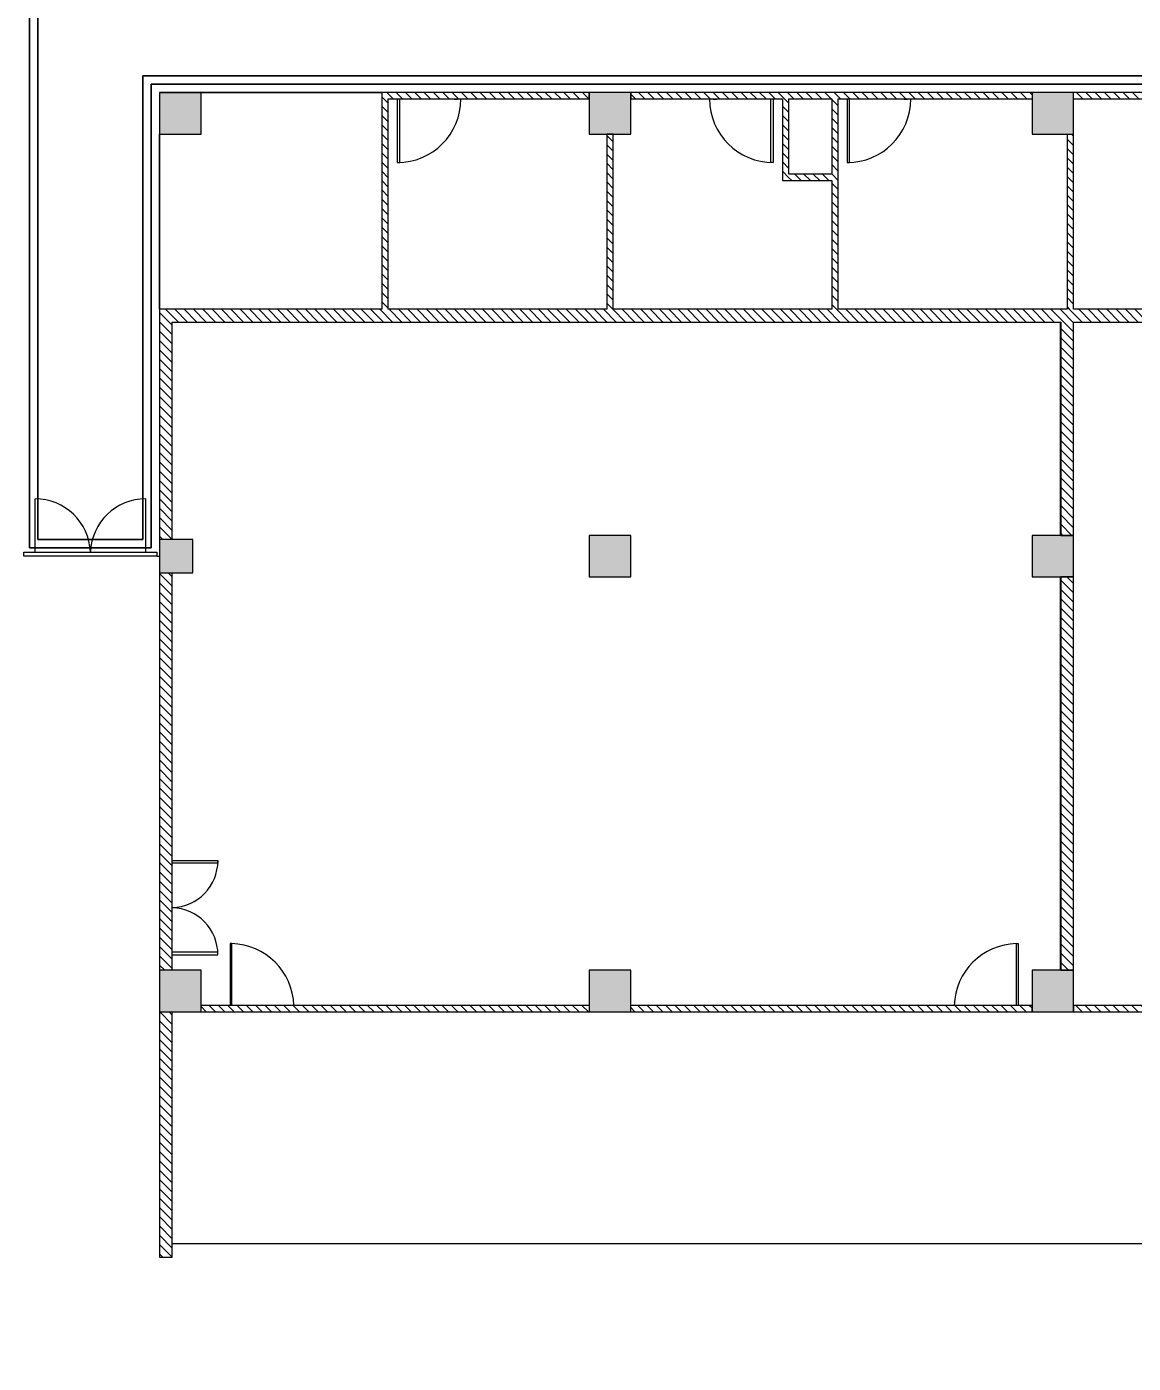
# Model space of a CAD drawing. Header units: millimetres. Extents: x -106145 to 154907, y -84585 to 152038.
# Drawn here: x 30849 to 50844, y 51155 to 75300 of the extents above; entities that cross this region are included whole.
import ezdxf

# ---------------------------------------------------------------- set-up
doc = ezdxf.new("R2010")
doc.units = ezdxf.units.MM
for name, color, linetype, lineweight in [('A-ANNO-DIMS', 7, 'Continuous', 9), ('A-ANNO-DIMS-300', 7, 'Continuous', 9), ('A-AREA', 7, 'Continuous', 5), ('A-DOOR', 7, 'Continuous', 5), ('A-FLOR', 7, 'Continuous', 5), ('A-GLAZ-CWMG', 7, 'Continuous', 5), ('A-WALL', 7, 'Continuous', 5), ('A-WALL-PATT', 7, 'Continuous', 5), ('S-COLS', 7, 'Continuous', 5)]:
    doc.layers.add(name, color=color, linetype=linetype, lineweight=lineweight)
doc.styles.add('RomanS', font='romans__.ttf', dxfattribs={"width": 0.8, "height": 1200})
doc.dimstyles.new('Diagonal_-_4_mm_RomanS', dxfattribs={"dimscale": 304.8, "dimtxt": 1219.023462, "dimasz": 1.476378, "dimexe": 0.984252, "dimexo": 0.0625, "dimgap": 0.19685, "dimtad": 1, "dimdec": 0, "dimzin": 0, "dimdsep": 46, "dimtxsty": 'RomanS', "dimblk1": 'OBLIQUE', "dimblk2": 'OBLIQUE', "dimsah": 1, "dimcen": 0.09, "dimdle": 2.362205, "dimazin": 0, "dimtfac": 1, "dimtdec": 4, "dimtix": 1, "dimtmove": 0, "dimatfit": 3, "dimfxl": 2.362205, "dimfxlon": 1, "dimtvp": 1, "dimtolj": 1, "dimtzin": 0, "dimarcsym": 2})
pattern_1 = [(315, (0, 0), (84.18955, 84.18955), [])]

# ---------------------------------------------------------------- blocks, each defined once
blk = doc.blocks.new('M_Concrete-Rectangular-Column - 750 x 750-3585654-Site Plan -MAIN')
at = {"layer": 'S-COLS', "true_color": 0xeaeaea}
blk.add_hatch(color=254, dxfattribs=at).paths.add_polyline_path([(-375, 375), (-375, -375), (375, -375), (375, 375), (-130, 375)], flags=0)
at = {"layer": 'S-COLS', "color": 254, "true_color": 0xdddddd}
for p, q in [((375, 375), (-375, 375)), ((-375, 375), (-375, -375)), ((375, -375), (375, 375)), ((-375, -375), (375, -375))]:
    blk.add_line(p, q, dxfattribs=at)
blk = doc.blocks.new('M_Concrete-Rectangular-Column - 600 x 600-11938155-Site Plan -MAIN')
at = {"layer": 'S-COLS', "true_color": 0xeaeaea}
blk.add_hatch(color=254, dxfattribs=at).paths.add_polyline_path([(-300, 300), (-300, -300), (300, -300), (300, 300)], flags=0)
at = {"layer": 'S-COLS', "color": 254, "true_color": 0xdddddd}
for p, q in [((300, 300), (-300, 300)), ((-300, 300), (-300, -300)), ((300, -300), (300, 300)), ((-300, -300), (300, -300))]:
    blk.add_line(p, q, dxfattribs=at)
blk = doc.blocks.new('M_Door-Passage-Double-Flush - D 1_80-12340102-Site Plan -MAIN')
at = {"layer": 'A-DOOR', "color": 254, "lineweight": 9, "true_color": 0xdddddd}
for p, q in [((-850, 121.35), (-850, 946.35)), ((-850, 946.35), (-805, 946.35)), ((-805, 946.35), (-805, 121.35)), ((850, 946.35), (805, 946.35)), ((805, 946.35), (805, 121.35)), ((850, 121.35), (850, 946.35))]:
    blk.add_line(p, q, dxfattribs=at)
at = {"layer": 'A-DOOR', "color": 254, "true_color": 0xdddddd}
for centre, start, end in [((-850, 96.35), 1.699396, 90), ((850, 96.35), 90, 178.300604)]:
    blk.add_arc(centre, 850, start, end, dxfattribs=at)
blk = doc.blocks.new('DC_SglFl-W-Int - D _1_2-12387222-Site Plan -MAIN')
at = {"layer": 'A-DOOR', "color": 254, "lineweight": 9, "true_color": 0xdddddd}
for p, q in [((547, -57.5), (547, -1174)), ((577, -1174), (577, -57.5)), ((547, -1174), (577, -1174))]:
    blk.add_line(p, q, dxfattribs=at)
at = {"layer": 'A-DOOR', "color": 254, "true_color": 0xdddddd}
blk.add_arc((577, -20), 1154.4, 181.87522, 268.51084, dxfattribs=at)
blk = doc.blocks.new('DC_SglFl-W-Int - D _1_2-12387221-Site Plan -MAIN')
at = {"layer": 'A-DOOR', "color": 254, "lineweight": 9, "true_color": 0xdddddd}
for p, q in [((547, 57.5), (547, 1174)), ((547, 1174), (577, 1174)), ((577, 1174), (577, 57.5))]:
    blk.add_line(p, q, dxfattribs=at)
at = {"layer": 'A-DOOR', "color": 254, "true_color": 0xdddddd}
blk.add_arc((577, 20), 1154.4, 91.48916, 178.12478, dxfattribs=at)
blk = doc.blocks.new('M_Door-Passage-Small Slit Vision Panel_Type B - 1_25_Type B-13938695-Site Plan -MAIN')
at = {"layer": 'A-DOOR', "color": 254, "lineweight": 9, "true_color": 0xdddddd}
for p, q in [((575, 1213.85), (530, 1213.85)), ((530, 1213.85), (530, 63.85)), ((575, 63.85), (575, 1213.85))]:
    blk.add_line(p, q, dxfattribs=at)
at = {"layer": 'A-DOOR', "color": 254, "true_color": 0xdddddd}
for p, q in [((-514.125, 71.85), (-514.125, 63.85)), ((-514.125, 71.85), (-454.125, 71.85)), ((-454.125, 63.85), (-454.125, 71.85))]:
    blk.add_line(p, q, dxfattribs=at)
blk.add_arc((575, 63.85), 1150, 90, 180, dxfattribs=at)
blk = doc.blocks.new('M_Door-Passage-Small Slit Vision Panel_Type B - 1_25_Type B-13938696-Site Plan -MAIN')
at = {"layer": 'A-DOOR', "color": 254, "true_color": 0xdddddd}
for p, q in [((-514.125, -63.85), (-514.125, -71.85)), ((-454.125, -71.85), (-514.125, -71.85)), ((-454.125, -71.85), (-454.125, -63.85))]:
    blk.add_line(p, q, dxfattribs=at)
at = {"layer": 'A-DOOR', "color": 254, "lineweight": 9, "true_color": 0xdddddd}
for p, q in [((530, -1213.85), (530, -63.85)), ((575, -63.85), (575, -1213.85)), ((575, -1213.85), (530, -1213.85))]:
    blk.add_line(p, q, dxfattribs=at)
at = {"layer": 'A-DOOR', "color": 254, "true_color": 0xdddddd}
blk.add_arc((575, -63.85), 1150, 180, 270, dxfattribs=at)
blk = doc.blocks.new('M_Curtain Wall Dbl Glass - M_Curtain Wall Dbl Glass-14851378-Site Plan -MAIN')
at = {"layer": 'A-DOOR', "color": 254, "lineweight": 9, "true_color": 0xdddddd}
for p, q in [((-1000, 37.5), (-1000, 1000)), ((1000, 37.5), (1000, 1000))]:
    blk.add_line(p, q, dxfattribs=at)
at = {"layer": 'A-DOOR', "color": 254, "true_color": 0xdddddd}
for centre, start, end in [((-1000, 0), 2.16673, 90), ((1000, 0), 90, 177.83327)]:
    blk.add_arc(centre, 1000, start, end, dxfattribs=at)
blk = doc.blocks.new('Rectangular Mullion - 50 x 75mm-14849680-Site Plan -MAIN')
at = {"layer": 'A-GLAZ-CWMG', "color": 254, "true_color": 0xdddddd}
for p, q in [((32999, 65810), (33199, 65810)), ((33199, 65735), (32999, 65735)), ((33199, 65810), (33199, 65735))]:
    blk.add_line(p, q, dxfattribs=at)
blk = doc.blocks.new('Rectangular Mullion - 50 x 75mm-14849681-Site Plan -MAIN')
at = {"layer": 'A-GLAZ-CWMG', "color": 254, "true_color": 0xdddddd}
for p, q in [((30799, 65735), (30799, 65810)), ((30799, 65810), (30999, 65810)), ((30999, 65735), (30799, 65735))]:
    blk.add_line(p, q, dxfattribs=at)
blk = doc.blocks.new('Rectangular Mullion - 50 x 75mm-14611152-Site Plan -MAIN')
at = {"layer": 'A-GLAZ-CWMG', "color": 254, "true_color": 0xdddddd}
for p, q in [((30999, 65810), (32999, 65810)), ((32999, 65735), (30999, 65735))]:
    blk.add_line(p, q, dxfattribs=at)
blk = doc.blocks.new('2022_11_09_AB BLOCKFACADE WITH CONTINOUS WINDOW_rvt-1-Site Plan -MAIN')
at = {"layer": 'A-WALL-PATT', "true_color": 0xeaeaea}
h = blk.add_hatch(dxfattribs=at)
h.set_pattern_fill('FP_19', color=254, style=0, pattern_type=2)
h.set_pattern_definition(pattern_1)
h.paths.add_polyline_path([(37264, 73995), (41014, 73995), (41014, 74110), (37264, 74110)], flags=0)
h.paths.add_polyline_path([(41764, 73995), (49014, 73995), (49014, 74110), (41764, 74110)], flags=0)
h = blk.add_hatch(dxfattribs=at)
h.set_pattern_fill('FP_19', color=254, style=0, pattern_type=2)
h.set_pattern_definition(pattern_1)
h.paths.add_polyline_path([(37379, 70195), (37379, 73995), (37264, 73995), (37264, 70195)], flags=0)
h = blk.add_hatch(dxfattribs=at)
h.set_pattern_fill('FP_19', color=254, style=0, pattern_type=2)
h.set_pattern_definition(pattern_1)
h.paths.add_polyline_path([(44619, 72520), (44619, 73995), (44504, 73995), (44504, 72520)], flags=0)
h = blk.add_hatch(dxfattribs=at)
h.set_pattern_fill('FP_19', color=254, style=0, pattern_type=2)
h.set_pattern_definition(pattern_1)
h.paths.add_polyline_path([(45509, 72520), (45509, 73995), (45394, 73995), (45394, 72520)], flags=0)
h = blk.add_hatch(dxfattribs=at)
h.set_pattern_fill('FP_19', color=254, style=0, pattern_type=2)
h.set_pattern_definition(pattern_1)
h.paths.add_polyline_path([(56518, 73995), (56789, 73995), (56789, 74110), (49764, 74110), (49764, 73995), (55467, 73995)], flags=0)
h = blk.add_hatch(dxfattribs=at)
h.set_pattern_fill('FP_19', color=254, style=0, pattern_type=2)
h.set_pattern_definition(pattern_1)
h.paths.add_polyline_path([(41329, 70195), (41444, 70195), (41444, 73360), (41329, 73360), (41329, 70907)], flags=0)
h = blk.add_hatch(dxfattribs=at)
h.set_pattern_fill('FP_19', color=254, style=0, pattern_type=2)
h.set_pattern_definition(pattern_1)
h.paths.add_polyline_path([(49649, 70200), (49764, 70200), (49764, 73360), (49649, 73360), (49649, 70907)], flags=0)
h = blk.add_hatch(dxfattribs=at)
h.set_pattern_fill('FP_19', color=254, style=0, pattern_type=2)
h.set_pattern_definition(pattern_1)
h.paths.add_polyline_path([(44965, 72520), (45394, 72520), (45394, 72635), (44619, 72635), (44619, 72520)], flags=0)
h = blk.add_hatch(dxfattribs=at)
h.set_pattern_fill('FP_19', color=254, style=0, pattern_type=2)
h.set_pattern_definition(pattern_1)
h.paths.add_polyline_path([(45394, 70195), (45509, 70195), (45509, 72520), (45394, 72520), (45394, 70907)], flags=0)
h = blk.add_hatch(dxfattribs=at)
h.set_pattern_fill('FP_19', color=254, style=0, pattern_type=2)
h.set_pattern_definition(pattern_1)
h.paths.add_polyline_path([(33249, 66035), (33479, 66035), (33479, 70195), (33249, 70195)], flags=0)
h = blk.add_hatch(dxfattribs=at)
h.set_pattern_fill('FP_19', color=254, style=0, pattern_type=2)
h.set_pattern_definition(pattern_1)
h.paths.add_polyline_path([(49534, 69965), (49534, 70195), (33479, 70195), (33479, 69965), (49166, 69965)], flags=0)
h = blk.add_hatch(dxfattribs=at)
h.set_pattern_fill('FP_19', color=254, style=0, pattern_type=2)
h.set_pattern_definition(pattern_1)
h.paths.add_polyline_path([(49764, 66110), (49764, 70200), (49534, 70200), (49534, 66110)], flags=0)
h = blk.add_hatch(dxfattribs=at)
h.set_pattern_fill('FP_19', color=254, style=0, pattern_type=2)
h.set_pattern_definition(pattern_1)
h.paths.add_polyline_path([(53367, 69965), (57159, 69965), (57159, 70195), (49764, 70195), (49764, 69965)], flags=0)
h = blk.add_hatch(dxfattribs=at)
h.set_pattern_fill('FP_19', color=254, style=0, pattern_type=2)
h.set_pattern_definition(pattern_1)
h.paths.add_polyline_path([(33249, 58255), (33479, 58255), (33479, 65435), (33249, 65435), (33249, 61972)], flags=0)
h = blk.add_hatch(dxfattribs=at)
h.set_pattern_fill('FP_19', color=254, style=0, pattern_type=2)
h.set_pattern_definition(pattern_1)
h.paths.add_polyline_path([(49764, 58255), (49764, 65360), (49534, 65360), (49534, 58255)], flags=0)
h = blk.add_hatch(dxfattribs=at)
h.set_pattern_fill('FP_19', color=254, style=0, pattern_type=2)
h.set_pattern_definition(pattern_1)
h.paths.add_polyline_path([(33249, 53070), (33479, 53070), (33479, 57505), (33249, 57505), (33249, 56155)], flags=0)
h = blk.add_hatch(dxfattribs=at)
h.set_pattern_fill('FP_19', color=254, style=0, pattern_type=2)
h.set_pattern_definition(pattern_1)
h.paths.add_polyline_path([(49014, 57505), (49014, 57620), (41764, 57620), (41764, 57505)], flags=0)
h.paths.add_polyline_path([(40765, 57505), (41014, 57505), (41014, 57620), (33999, 57620), (33999, 57505), (36564, 57505)], flags=0)
h = blk.add_hatch(dxfattribs=at)
h.set_pattern_fill('FP_19', color=254, style=0, pattern_type=2)
h.set_pattern_definition(pattern_1)
h.paths.add_polyline_path([(49764, 57505), (54274, 57505), (54274, 57620), (49764, 57620)], flags=0)
at = {"layer": 'S-COLS', "true_color": 0xeaeaea}
for points in [[(41014, 73360), (41764, 73360), (41764, 74110), (41014, 74110), (41014, 73995)], [(49014, 65360), (49764, 65360), (49764, 66110), (49014, 66110)], [(49764, 57505), (49764, 58255), (49014, 58255), (49014, 57505), (49166, 57505)]]:
    blk.add_hatch(color=254, dxfattribs=at).paths.add_polyline_path(points, flags=0)
at = {"layer": 'A-AREA', "color": 254, "true_color": 0xdddddd}
blk.add_line((33479, 53320), (54274, 53320), dxfattribs=at)
at = {"layer": 'A-FLOR', "color": 254, "true_color": 0xdddddd}
for p, q in [((30899, 89355), (30899, 65885)), ((30899, 65885), (30899, 89355)), ((31049, 66035), (31049, 89205)), ((31049, 89205), (31049, 66035)), ((56859, 74410), (32949, 74410)), ((32949, 74410), (32949, 66035)), ((32949, 66035), (32949, 74410)), ((32949, 74410), (56859, 74410)), ((33099, 65885), (33099, 74260)), ((33099, 74260), (56789, 74260)), ((33099, 74260), (33099, 65885)), ((56789, 74260), (33099, 74260)), ((37264, 74110), (33249, 74110)), ((33249, 74110), (37264, 74110)), ((33249, 73360), (33249, 70195)), ((33249, 70195), (33249, 73360)), ((49529, 66110), (49529, 69965)), ((32949, 66035), (31049, 66035)), ((31049, 66035), (32949, 66035)), ((30899, 65885), (33099, 65885)), ((33099, 65885), (30899, 65885)), ((33199, 65735), (33249, 65735)), ((49529, 58255), (49529, 65360))]:
    blk.add_line(p, q, dxfattribs=at)
at = {"layer": 'A-WALL', "color": 254, "lineweight": 18, "true_color": 0xdddddd}
for p, q in [((41014, 74110), (37264, 74110)), ((37264, 74110), (37264, 73995)), ((37264, 73995), (37264, 70195)), ((37379, 73995), (41014, 73995)), ((37379, 70195), (37379, 73995)), ((49014, 74110), (41764, 74110)), ((41764, 73995), (44504, 73995)), ((44504, 73995), (44504, 72520)), ((44619, 73995), (45394, 73995)), ((44619, 72635), (44619, 73995)), ((45394, 73995), (45394, 72635)), ((45509, 73995), (49014, 73995)), ((45509, 72520), (45509, 73995)), ((56789, 74110), (49764, 74110)), ((49764, 73995), (53459, 73995)), ((41329, 73360), (41329, 70195)), ((41444, 73360), (41329, 73360)), ((41444, 70195), (41444, 73360)), ((49649, 73360), (49649, 70200)), ((49764, 70200), (49764, 73360)), ((44504, 72520), (44619, 72520)), ((45394, 72635), (44619, 72635)), ((44619, 72520), (45394, 72520)), ((45394, 72520), (45394, 70195)), ((45509, 70195), (45509, 72520)), ((33249, 70195), (33249, 66035)), ((33479, 70195), (33249, 70195)), ((37264, 70195), (33479, 70195)), ((41329, 70195), (37379, 70195)), ((45394, 70195), (41444, 70195)), ((49534, 70195), (45509, 70195)), ((49534, 70200), (49534, 70195)), ((49649, 70200), (49534, 70200)), ((49764, 70195), (49764, 70200)), ((53459, 70195), (49764, 70195)), ((33479, 66035), (33479, 69965)), ((33479, 69965), (49534, 69965)), ((49534, 69965), (49534, 66110)), ((49764, 69965), (57159, 69965)), ((49764, 66110), (49764, 69965)), ((49534, 66110), (49764, 66110)), ((33249, 65435), (33249, 58255)), ((33479, 58255), (33479, 65435)), ((49534, 65360), (49534, 58255)), ((49764, 58255), (49764, 65360)), ((33249, 57505), (33249, 53070)), ((33479, 53070), (33479, 57505)), ((41014, 57620), (33999, 57620)), ((33999, 57505), (41014, 57505)), ((49014, 57620), (41764, 57620)), ((41764, 57505), (49014, 57505)), ((54274, 57620), (49764, 57620)), ((49764, 57620), (49764, 57505)), ((49764, 57505), (54274, 57505)), ((33249, 53070), (33479, 53070))]:
    blk.add_line(p, q, dxfattribs=at)
at = {"layer": 'A-WALL', "color": 254, "true_color": 0xdddddd}
for p, q in [((41014, 73995), (41014, 74110)), ((41764, 74110), (41764, 73995)), ((49764, 65360), (49534, 65360)), ((49534, 58255), (49764, 58255)), ((49014, 57505), (49014, 57620))]:
    blk.add_line(p, q, dxfattribs=at)
at = {"layer": 'S-COLS', "color": 254, "true_color": 0xdddddd}
for p, q in [((41764, 74110), (41014, 74110)), ((41014, 74110), (41014, 73995)), ((41014, 73995), (41014, 73360)), ((41764, 73995), (41764, 74110)), ((41764, 73360), (41764, 73995)), ((41014, 73360), (41764, 73360)), ((49764, 66110), (49014, 66110)), ((49014, 66110), (49014, 65360)), ((49764, 65360), (49764, 66110)), ((49014, 65360), (49534, 65360)), ((49534, 65360), (49764, 65360)), ((49534, 58255), (49014, 58255)), ((49014, 58255), (49014, 57620)), ((49764, 58255), (49534, 58255)), ((49764, 57505), (49764, 58255)), ((49014, 57620), (49014, 57505)), ((49014, 57505), (49764, 57505))]:
    blk.add_line(p, q, dxfattribs=at)
at = {"color": 253, "lineweight": 5, "true_color": 0xaaaaaa}
for name, p, rotation in [('M_Concrete-Rectangular-Column - 750 x 750-3585654-Site Plan -MAIN', (33624, 73735), 90.00000482565875), ('M_Door-Passage-Small Slit Vision Panel_Type B - 1_25_Type B-13938695-Site Plan -MAIN', (38119, 74059), 180.0000048296731), ('M_Door-Passage-Small Slit Vision Panel_Type B - 1_25_Type B-13938696-Site Plan -MAIN', (43764, 74059), 4.829673078902934e-06), ('M_Door-Passage-Small Slit Vision Panel_Type B - 1_25_Type B-13938695-Site Plan -MAIN', (46249, 74059), 180.0000048296731), ('M_Concrete-Rectangular-Column - 750 x 750-3585654-Site Plan -MAIN', (49389, 73735), 90.00000482565875), ('M_Concrete-Rectangular-Column - 600 x 600-11938155-Site Plan -MAIN', (33549, 65735), 90.00000482565875), ('M_Concrete-Rectangular-Column - 750 x 750-3585654-Site Plan -MAIN', (41389, 65735), 89.99999999999902), ('M_Door-Passage-Double-Flush - D 1_80-12340102-Site Plan -MAIN', (33357, 59385), 270.0000048256589), ('DC_SglFl-W-Int - D _1_2-12387222-Site Plan -MAIN', (35099, 57563), 180), ('M_Concrete-Rectangular-Column - 750 x 750-3585654-Site Plan -MAIN', (33624, 57880), 90.00000482565875), ('M_Concrete-Rectangular-Column - 750 x 750-3585654-Site Plan -MAIN', (41389, 57880), 89.99999999999893)]:
    blk.add_blockref(name, p, dxfattribs=dict(at, rotation=rotation))
for name, p in [('M_Curtain Wall Dbl Glass - M_Curtain Wall Dbl Glass-14851378-Site Plan -MAIN', (31999, 65773)), ('Rectangular Mullion - 50 x 75mm-14849681-Site Plan -MAIN', (0, 0)), ('Rectangular Mullion - 50 x 75mm-14611152-Site Plan -MAIN', (0, 0)), ('Rectangular Mullion - 50 x 75mm-14849680-Site Plan -MAIN', (0, 0)), ('DC_SglFl-W-Int - D _1_2-12387221-Site Plan -MAIN', (48184, 57563))]:
    blk.add_blockref(name, p, dxfattribs=at)
blk = doc.blocks.new('DIMBLOCK32-Site Plan -MAIN')
at = {"layer": 'A-ANNO-DIMS-300', "transparency": 16777216}
for p, q in [((-65455, 47706), (79278, 131267)), ((79014, 130283), (78504, 131167)), ((78654, 130907), (79014, 130283)), ((-64471, 47442), (-64981, 48325)), ((-64831, 48066), (-64471, 47442))]:
    blk.add_line(p, q, dxfattribs=at)
at = {"layer": 'A-ANNO-DIMS-300', "lineweight": 35, "transparency": 16777216}
for p, q in [((78654, 130907), (78737, 131214)), ((78654, 130907), (78572, 130600)), ((-64831, 48066), (-64749, 48373)), ((-64831, 48066), (-64914, 47758))]:
    blk.add_line(p, q, dxfattribs=at)
at = {"layer": 'A-ANNO-DIMS-300', "color": 0, "transparency": 16777216, "insert": (3725, 89578), "char_height": 1200, "width": 6511.94, "attachment_point": 1, "rotation": 30, "line_spacing_factor": 0.983083, "style": 'RomanS'}
blk.add_mtext('165683', dxfattribs=at)
blk = doc.blocks.new('_Oblique')
at = {"color": 0, "linetype": 'ByBlock', "lineweight": -2}
blk.add_line((-0.5, -0.5), (0.5, 0.5), dxfattribs=at)

msp = doc.modelspace()

# ---------------------------------------------------------------- block references
at = {"lineweight": 5}
msp.add_blockref('2022_11_09_AB BLOCKFACADE WITH CONTINOUS WINDOW_rvt-1-Site Plan -MAIN', (0, 0), dxfattribs=at)

# ---------------------------------------------------------------- next in the draw order: dimensions: what is measured, and where the dimension line sits
at = {"layer": 'A-ANNO-DIMS'}
dim = msp.add_linear_dim(base=(78654.26, 130907.03), p1=(-64471.28, 47442.07), p2=(79014.26, 130283.49), angle=30, dimstyle='Diagonal_-_4_mm_RomanS', override={"dimpost": '<>', "dimfxl": 165682.835536}, dxfattribs=at)
dim.commit()
dim.dimension.update_dxf_attribs({"geometry": 'DIMBLOCK32-Site Plan -MAIN', "text_midpoint": (6578.73, 90062.68)})

doc.saveas('drawing.dxf')
